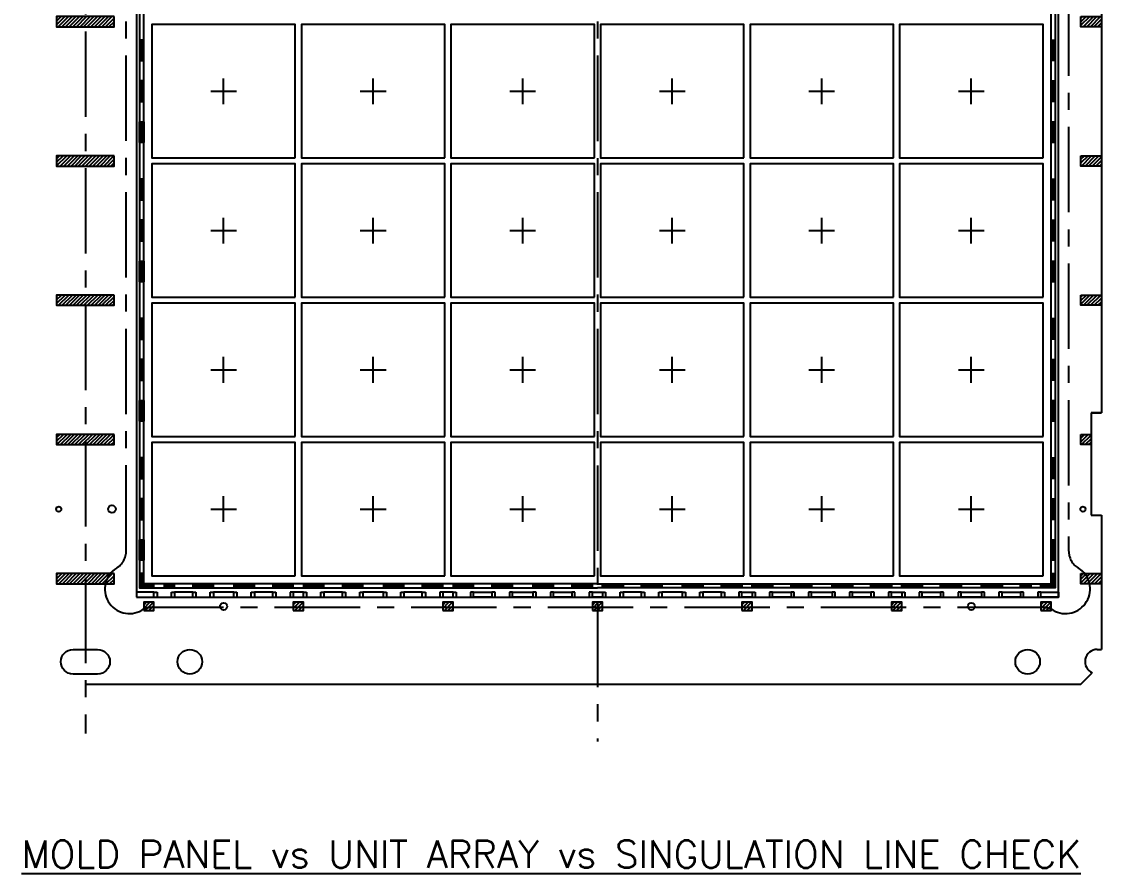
# Model space of a CAD drawing. Extents: x 303 to 384, y -58 to 75.
# Drawn here: x 303.4 to 382.5, y -58.3 to 4.1 of the extents above; entities that cross this region are included whole.
import ezdxf

# ---------------------------------------------------------------- set-up
doc = ezdxf.new("R2010")
doc.units = 0
doc.header["$LTSCALE"] = 5
doc.header["$MEASUREMENT"] = 0
doc.linetypes.add('CENTER', pattern=[2, 1.25, -0.25, 0.25, -0.25])
doc.linetypes.add('HIDDEN', pattern=[0.375, 0.25, -0.125])
doc.layers.get('0').update_dxf_attribs({"linetype": 'CONTINUOUS'})
for name, color, linetype in [('CENTER', 1, 'CENTER'), ('half_bottom', 4, 'CONTINUOUS'), ('half_top', 6, 'CONTINUOUS'), ('HIDDEN', 6, 'HIDDEN')]:
    doc.layers.add(name, color=color, linetype=linetype)
doc.styles.add('ROMANS', font='romans.shx', dxfattribs={"height": 2})
pattern_1 = [(135, (728.83375, 399.10727), (-0.066291261, -0.066291261), [])]
pattern_2 = [(135, (728.83375, 399.12977), (-0.066291261, -0.066291261), [])]
pattern_3 = [(135, (728.84875, 399.12977), (-0.066291261, -0.066291261), [])]

msp = doc.modelspace()

# ---------------------------------------------------------------- hatches: boundary and pattern name
at = {"layer": 'half_bottom'}
h = msp.add_hatch(dxfattribs=at)
h.set_pattern_fill('ANSI31,_O', color=256, scale=1.5)
h.set_pattern_definition([(45, (1769.01988, 399.10727), (-0.132582521, 0.132582521), [])])
h.paths.add_polyline_path([(310.179, 54.74), (310.179, 55.49), (305.979, 55.49), (305.979, 54.74)])
h.paths.add_polyline_path([(305.979, 45.29), (305.979, 44.54), (310.179, 44.54), (310.179, 45.29)])
h.paths.add_polyline_path([(310.179, 34.34), (310.179, 35.09), (305.979, 35.09), (305.979, 34.34)])
h.paths.add_polyline_path([(310.179, 24.14), (310.179, 24.89), (305.979, 24.89), (305.979, 24.14)])
h.paths.add_polyline_path([(305.979, 14.69), (305.979, 13.94), (310.179, 13.94), (310.179, 14.69)])
h.paths.add_polyline_path([(310.179, 3.74), (310.179, 4.49), (305.979, 4.49), (305.979, 3.74)])
h.paths.add_polyline_path([(310.179, -6.46), (310.179, -5.71), (305.979, -5.71), (305.979, -6.46)])
h.paths.add_polyline_path([(310.179, -16.66), (310.179, -15.91), (305.979, -15.91), (305.979, -16.66)])
h.paths.add_polyline_path([(310.179, -26.86), (310.179, -26.11), (305.979, -26.11), (305.979, -26.86)])
h.paths.add_polyline_path([(310.179, -37.06), (310.179, -36.31), (305.979, -36.31), (305.979, -37.06)])
h = msp.add_hatch(dxfattribs=at)
h.set_pattern_fill('ANSI31,_O', color=256, scale=1.5)
h.set_pattern_definition([(45, (1769.01988, 399.10727), (-0.132582521, 0.132582521), [])])
h.paths.add_polyline_path([(382.479, 54.74), (382.479, 55.49), (380.979, 55.49), (380.979, 54.74)])
h.paths.add_polyline_path([(381.729, 44.54), (381.729, 45.29), (380.979, 45.29), (380.979, 44.54)])
h.paths.add_polyline_path([(382.479, 35.09), (380.979, 35.09), (380.979, 34.34), (382.479, 34.34)])
h.paths.add_polyline_path([(382.479, 24.14), (382.479, 24.89), (380.979, 24.89), (380.979, 24.14)])
h.paths.add_polyline_path([(382.479, 13.94), (382.479, 14.69), (380.979, 14.69), (380.979, 13.94)])
h.paths.add_polyline_path([(382.479, 3.74), (382.479, 4.49), (380.979, 4.49), (380.979, 3.74)])
h.paths.add_polyline_path([(382.479, -6.46), (382.479, -5.71), (380.979, -5.71), (380.979, -6.46)])
h.paths.add_polyline_path([(382.479, -16.66), (382.479, -15.91), (380.979, -15.91), (380.979, -16.66)])
h.paths.add_polyline_path([(380.979, -26.86), (381.729, -26.86), (381.729, -26.11), (380.979, -26.11)])
h.paths.add_polyline_path([(382.479, -37.06), (382.479, -36.31), (380.979, -36.31), (380.979, -37.06)])
h = msp.add_hatch(dxfattribs=at)
h.set_pattern_fill('ANSI31,_O', color=256, scale=1.5)
h.set_pattern_definition([(45, (427.86805, -220.85957), (-0.13258252, 0.13258252), [])])
h.paths.add_polyline_path([(312.354, -39.01), (313.104, -39.01), (313.104, -38.41), (312.354, -38.41)])
h = msp.add_hatch(dxfattribs=at)
h.set_pattern_fill('ANSI31,_O', color=256, scale=1.5)
h.set_pattern_definition([(45, (438.81805, -220.85957), (-0.13258252, 0.13258252), [])])
h.paths.add_polyline_path([(323.304, -39.01), (324.054, -39.01), (324.054, -38.41), (323.304, -38.41)])
h = msp.add_hatch(dxfattribs=at)
h.set_pattern_fill('ANSI31,_O', color=256, scale=1.5)
h.set_pattern_definition([(45, (449.76805, -220.85957), (-0.13258252, 0.13258252), [])])
h.paths.add_polyline_path([(334.254, -39.01), (335.004, -39.01), (335.004, -38.41), (334.254, -38.41)])
h = msp.add_hatch(dxfattribs=at)
h.set_pattern_fill('ANSI31,_O', color=256, scale=1.5)
h.set_pattern_definition([(45, (460.71805, -220.85957), (-0.13258252, 0.13258252), [])])
h.paths.add_polyline_path([(345.204, -39.01), (345.954, -39.01), (345.954, -38.41), (345.204, -38.41)])
h = msp.add_hatch(dxfattribs=at)
h.set_pattern_fill('ANSI31,_O', color=256, scale=1.5)
h.set_pattern_definition([(45, (471.66805, -220.85957), (-0.13258252, 0.13258252), [])])
h.paths.add_polyline_path([(356.154, -39.01), (356.904, -39.01), (356.904, -38.41), (356.154, -38.41)])
h = msp.add_hatch(dxfattribs=at)
h.set_pattern_fill('ANSI31,_O', color=256, scale=1.5)
h.set_pattern_definition([(45, (482.61805, -220.85957), (-0.13258252, 0.13258252), [])])
h.paths.add_polyline_path([(367.104, -39.01), (367.854, -39.01), (367.854, -38.41), (367.104, -38.41)])
h = msp.add_hatch(dxfattribs=at)
h.set_pattern_fill('ANSI31,_O', color=256, scale=1.5)
h.set_pattern_definition([(45, (493.56805, -220.85957), (-0.13258252, 0.13258252), [])])
h.paths.add_polyline_path([(378.054, -39.01), (378.804, -39.01), (378.804, -38.41), (378.054, -38.41)])
at = {"layer": 'half_top'}
h = msp.add_hatch(dxfattribs=at)
h.set_pattern_fill('ANSI31', color=256, scale=0.75, angle=90)
h.set_pattern_definition(pattern_1)
h.paths.add_polyline_path([(312.354, -33.835), (312.054, -33.835), (312.054, -35.335), (312.354, -35.335)])
h.paths.add_polyline_path([(312.354, -30.835), (312.054, -30.835), (312.054, -32.335), (312.354, -32.335)])
h.paths.add_polyline_path([(312.354, -27.835), (312.054, -27.835), (312.054, -29.335), (312.354, -29.335)])
h.paths.add_polyline_path([(312.354, -23.635), (312.054, -23.635), (312.054, -25.135), (312.354, -25.135)])
h.paths.add_polyline_path([(312.354, -20.635), (312.054, -20.635), (312.054, -22.135), (312.354, -22.135)])
h.paths.add_polyline_path([(312.354, -17.635), (312.054, -17.635), (312.054, -19.135), (312.354, -19.135)])
h.paths.add_polyline_path([(312.354, -13.435), (312.054, -13.435), (312.054, -14.935), (312.354, -14.935)])
h.paths.add_polyline_path([(312.354, -10.435), (312.054, -10.435), (312.054, -11.935), (312.354, -11.935)])
h.paths.add_polyline_path([(312.354, -7.435), (312.054, -7.435), (312.054, -8.935), (312.354, -8.935)])
h.paths.add_polyline_path([(312.354, -3.235), (312.054, -3.235), (312.054, -4.735), (312.354, -4.735)])
h.paths.add_polyline_path([(312.354, -0.235), (312.054, -0.235), (312.054, -1.735), (312.354, -1.735)])
h.paths.add_polyline_path([(312.354, 2.765), (312.054, 2.765), (312.054, 1.265), (312.354, 1.265)])
h.paths.add_polyline_path([(312.354, 6.965), (312.054, 6.965), (312.054, 5.465), (312.354, 5.465)])
h.paths.add_polyline_path([(312.354, 9.215), (312.054, 9.215), (312.054, 8.465), (312.354, 8.465)])
h = msp.add_hatch(dxfattribs=at)
h.set_pattern_fill('ANSI31', color=256, scale=0.75, angle=90)
h.set_pattern_definition(pattern_1)
h.paths.add_polyline_path([(378.804, -33.835), (379.104, -33.835), (379.104, -35.335), (378.804, -35.335)])
h.paths.add_polyline_path([(378.804, -30.835), (379.104, -30.835), (379.104, -32.335), (378.804, -32.335)])
h.paths.add_polyline_path([(378.804, -27.835), (379.104, -27.835), (379.104, -29.335), (378.804, -29.335)])
h.paths.add_polyline_path([(378.804, -23.635), (379.104, -23.635), (379.104, -25.135), (378.804, -25.135)])
h.paths.add_polyline_path([(378.804, -20.635), (379.104, -20.635), (379.104, -22.135), (378.804, -22.135)])
h.paths.add_polyline_path([(378.804, -17.635), (379.104, -17.635), (379.104, -19.135), (378.804, -19.135)])
h.paths.add_polyline_path([(378.804, -13.435), (379.104, -13.435), (379.104, -14.935), (378.804, -14.935)])
h.paths.add_polyline_path([(378.804, -10.435), (379.104, -10.435), (379.104, -11.935), (378.804, -11.935)])
h.paths.add_polyline_path([(378.804, -7.435), (379.104, -7.435), (379.104, -8.935), (378.804, -8.935)])
h.paths.add_polyline_path([(378.804, -3.235), (379.104, -3.235), (379.104, -4.735), (378.804, -4.735)])
h.paths.add_polyline_path([(378.804, -0.235), (379.104, -0.235), (379.104, -1.735), (378.804, -1.735)])
h.paths.add_polyline_path([(378.804, 2.765), (379.104, 2.765), (379.104, 1.265), (378.804, 1.265)])
h.paths.add_polyline_path([(378.804, 6.965), (379.104, 6.965), (379.104, 5.465), (378.804, 5.465)])
h.paths.add_polyline_path([(378.804, 9.215), (379.104, 9.215), (379.104, 8.465), (378.804, 8.465)])
h = msp.add_hatch(dxfattribs=at)
h.set_pattern_fill('ANSI31', color=256, scale=0.75, angle=90)
h.set_pattern_definition(pattern_2)
h.paths.add_polyline_path([(312.354, -36.31), (312.054, -36.31), (312.054, -37.36), (313.104, -37.36), (313.104, -37.06), (312.354, -37.06)])
h = msp.add_hatch(dxfattribs=at)
h.set_pattern_fill('ANSI31', color=256, scale=0.75, angle=90)
h.set_pattern_definition(pattern_2)
h.paths.add_polyline_path([(378.804, -36.31), (379.104, -36.31), (379.104, -37.36), (378.054, -37.36), (378.054, -37.06), (378.804, -37.06)])
h = msp.add_hatch(dxfattribs=at)
h.set_pattern_fill('ANSI31', color=256, scale=0.75, angle=90)
h.set_pattern_definition(pattern_3)
h.paths.add_polyline_path([(342.354, -37.06), (340.854, -37.06), (340.854, -37.36), (342.354, -37.36)])
h.paths.add_polyline_path([(345.204, -37.06), (343.704, -37.06), (343.704, -37.36), (345.204, -37.36)])
h.paths.add_polyline_path([(317.454, -37.06), (315.954, -37.06), (315.954, -37.36), (317.454, -37.36)])
h.paths.add_polyline_path([(320.454, -37.06), (318.954, -37.06), (318.954, -37.36), (320.454, -37.36)])
h.paths.add_polyline_path([(323.304, -37.06), (321.804, -37.06), (321.804, -37.36), (323.304, -37.36)])
h.paths.add_polyline_path([(325.554, -37.06), (324.054, -37.06), (324.054, -37.36), (325.554, -37.36)])
h.paths.add_polyline_path([(328.404, -37.06), (326.904, -37.06), (326.904, -37.36), (328.404, -37.36)])
h.paths.add_polyline_path([(331.404, -37.06), (329.904, -37.06), (329.904, -37.36), (331.404, -37.36)])
h.paths.add_polyline_path([(334.254, -37.06), (332.754, -37.06), (332.754, -37.36), (334.254, -37.36)])
h.paths.add_polyline_path([(336.504, -37.06), (335.004, -37.06), (335.004, -37.36), (336.504, -37.36)])
h.paths.add_polyline_path([(339.354, -37.06), (337.854, -37.06), (337.854, -37.36), (339.354, -37.36)])
h.paths.add_polyline_path([(314.604, -37.06), (313.854, -37.06), (313.854, -37.36), (314.604, -37.36)])
h = msp.add_hatch(dxfattribs=at)
h.set_pattern_fill('ANSI31', color=256, scale=0.75, angle=90)
h.set_pattern_definition(pattern_3)
h.paths.add_polyline_path([(348.804, -37.06), (350.304, -37.06), (350.304, -37.36), (348.804, -37.36)])
h.paths.add_polyline_path([(345.954, -37.06), (347.454, -37.06), (347.454, -37.36), (345.954, -37.36)])
h.paths.add_polyline_path([(373.704, -37.06), (375.204, -37.06), (375.204, -37.36), (373.704, -37.36)])
h.paths.add_polyline_path([(370.704, -37.06), (372.204, -37.06), (372.204, -37.36), (370.704, -37.36)])
h.paths.add_polyline_path([(367.854, -37.06), (369.354, -37.06), (369.354, -37.36), (367.854, -37.36)])
h.paths.add_polyline_path([(365.604, -37.06), (367.104, -37.06), (367.104, -37.36), (365.604, -37.36)])
h.paths.add_polyline_path([(362.754, -37.06), (364.254, -37.06), (364.254, -37.36), (362.754, -37.36)])
h.paths.add_polyline_path([(359.754, -37.06), (361.254, -37.06), (361.254, -37.36), (359.754, -37.36)])
h.paths.add_polyline_path([(356.904, -37.06), (358.404, -37.06), (358.404, -37.36), (356.904, -37.36)])
h.paths.add_polyline_path([(354.654, -37.06), (356.154, -37.06), (356.154, -37.36), (354.654, -37.36)])
h.paths.add_polyline_path([(351.804, -37.06), (353.304, -37.06), (353.304, -37.36), (351.804, -37.36)])
h.paths.add_polyline_path([(376.554, -37.06), (377.304, -37.06), (377.304, -37.36), (376.554, -37.36)])

# ---------------------------------------------------------------- linework, layer by layer
for p, q in [((382.479, 42.965), (382.479, -24.535)), ((382.479, 42.965), (382.479, -24.535)), ((312.054, 9.215), (312.054, -37.36)), ((312.354, -37.06), (312.354, 9.215)), ((378.804, -37.06), (378.804, 9.215)), ((379.104, 9.215), (379.104, -37.36)), ((382.479, -24.535), (381.729, -24.535)), ((381.729, -24.535), (381.729, -32.035)), ((381.729, -24.535), (382.479, -24.535)), ((381.729, -24.535), (381.729, -32.035)), ((381.729, -32.035), (382.479, -32.035)), ((381.729, -32.035), (382.479, -32.035)), ((382.479, -32.035), (382.479, -41.86)), ((345.579, -37.06), (312.354, -37.06)), ((345.579, -37.06), (378.804, -37.06)), ((312.054, -37.36), (345.579, -37.36)), ((379.104, -37.36), (345.579, -37.36)), ((382.179, -41.86), (382.479, -41.86)), ((380.985, -44.41), (381.813, -43.582)), ((308.079, -44.41), (380.985, -44.41))]:
    msp.add_line(p, q)
for points in [[(311.829, -38.035), (379.329, -38.035), (379.329, 56.465), (311.829, 56.465)], [(311.829, -38.035), (313.104, -38.035), (313.104, -37.66), (311.829, -37.66)], [(314.604, -38.035), (315.954, -38.035), (315.954, -37.66), (314.604, -37.66)], [(317.454, -38.035), (318.954, -38.035), (318.954, -37.66), (317.454, -37.66)], [(320.454, -38.035), (321.804, -38.035), (321.804, -37.66), (320.454, -37.66)], [(324.054, -37.66), (323.304, -37.66), (323.304, -38.035), (324.054, -38.035)], [(325.554, -38.035), (326.904, -38.035), (326.904, -37.66), (325.554, -37.66)], [(328.404, -38.035), (329.904, -38.035), (329.904, -37.66), (328.404, -37.66)], [(331.404, -38.035), (332.754, -38.035), (332.754, -37.66), (331.404, -37.66)], [(335.004, -37.66), (334.254, -37.66), (334.254, -38.035), (335.004, -38.035)], [(335.004, -37.66), (334.254, -37.66), (334.254, -38.035), (335.004, -38.035)], [(337.854, -38.035), (336.504, -38.035), (336.504, -37.66), (337.854, -37.66)], [(340.854, -38.035), (339.354, -38.035), (339.354, -37.66), (340.854, -37.66)], [(343.704, -38.035), (342.354, -38.035), (342.354, -37.66), (343.704, -37.66)], [(345.204, -37.66), (345.954, -37.66), (345.954, -38.035), (345.204, -38.035)], [(347.454, -38.035), (348.804, -38.035), (348.804, -37.66), (347.454, -37.66)], [(350.304, -38.035), (351.804, -38.035), (351.804, -37.66), (350.304, -37.66)], [(353.304, -38.035), (354.654, -38.035), (354.654, -37.66), (353.304, -37.66)], [(356.154, -37.66), (356.904, -37.66), (356.904, -38.035), (356.154, -38.035)], [(359.754, -38.035), (358.404, -38.035), (358.404, -37.66), (359.754, -37.66)], [(362.754, -38.035), (361.254, -38.035), (361.254, -37.66), (362.754, -37.66)], [(365.604, -38.035), (364.254, -38.035), (364.254, -37.66), (365.604, -37.66)], [(367.104, -37.66), (367.854, -37.66), (367.854, -38.035), (367.104, -38.035)], [(370.704, -38.035), (369.354, -38.035), (369.354, -37.66), (370.704, -37.66)], [(373.704, -38.035), (372.204, -38.035), (372.204, -37.66), (373.704, -37.66)], [(376.554, -38.035), (375.204, -38.035), (375.204, -37.66), (376.554, -37.66)], [(379.329, -38.035), (378.054, -38.035), (378.054, -37.66), (379.329, -37.66)]]:
    msp.add_lwpolyline(points, close=True)
msp.add_lwpolyline([(308.979, -41.86, -1), (308.979, -43.66), (307.179, -43.66, -1), (307.179, -41.86)], format="xyb", close=True)
for centre, radius in [((306.129, -31.585), 0.188), ((310.029, -31.585), 0.277), ((381.129, -31.585), 0.188), ((381.129, -31.585), 0.188), ((318.204, -38.71), 0.263), ((372.954, -38.71), 0.263), ((315.729, -42.76), 0.9), ((377.079, -42.76), 0.9)]:
    msp.add_circle(centre, radius)
msp.add_arc((382.179, -42.76), 0.9, 90, 245.9607)
at = {"layer": 'CENTER'}
for p, q in [((308.079, 63.384), (308.079, -48.011)), ((308.079, 63.384), (308.079, -48.011)), ((345.579, 61.62), (345.579, -48.613)), ((345.579, 61.62), (345.579, -48.613)), ((318.204, -1.926), (318.204, -0.044)), ((318.204, -1.926), (318.204, -0.044)), ((329.154, -1.926), (329.154, -0.044)), ((329.154, -1.926), (329.154, -0.044)), ((340.104, -1.926), (340.104, -0.044)), ((340.104, -1.926), (340.104, -0.044)), ((351.054, -1.926), (351.054, -0.044)), ((351.054, -1.926), (351.054, -0.044)), ((362.004, -1.926), (362.004, -0.044)), ((362.004, -1.926), (362.004, -0.044)), ((372.954, -1.926), (372.954, -0.044)), ((372.954, -1.926), (372.954, -0.044)), ((317.263, -0.985), (319.145, -0.985)), ((317.263, -0.985), (319.145, -0.985)), ((328.213, -0.985), (330.095, -0.985)), ((328.213, -0.985), (330.095, -0.985)), ((339.163, -0.985), (341.045, -0.985)), ((339.163, -0.985), (341.045, -0.985)), ((350.113, -0.985), (351.995, -0.985)), ((350.113, -0.985), (351.995, -0.985)), ((361.063, -0.985), (362.945, -0.985)), ((361.063, -0.985), (362.945, -0.985)), ((372.013, -0.985), (373.895, -0.985)), ((372.013, -0.985), (373.895, -0.985)), ((318.204, -12.126), (318.204, -10.244)), ((318.204, -12.126), (318.204, -10.244)), ((329.154, -12.126), (329.154, -10.244)), ((329.154, -12.126), (329.154, -10.244)), ((340.104, -12.126), (340.104, -10.244)), ((340.104, -12.126), (340.104, -10.244)), ((351.054, -12.126), (351.054, -10.244)), ((351.054, -12.126), (351.054, -10.244)), ((362.004, -12.126), (362.004, -10.244)), ((362.004, -12.126), (362.004, -10.244)), ((372.954, -12.126), (372.954, -10.244)), ((372.954, -12.126), (372.954, -10.244)), ((317.263, -11.185), (319.145, -11.185)), ((317.263, -11.185), (319.145, -11.185)), ((328.213, -11.185), (330.095, -11.185)), ((328.213, -11.185), (330.095, -11.185)), ((339.163, -11.185), (341.045, -11.185)), ((339.163, -11.185), (341.045, -11.185)), ((350.113, -11.185), (351.995, -11.185)), ((350.113, -11.185), (351.995, -11.185)), ((361.063, -11.185), (362.945, -11.185)), ((361.063, -11.185), (362.945, -11.185)), ((372.013, -11.185), (373.895, -11.185)), ((372.013, -11.185), (373.895, -11.185)), ((318.204, -22.326), (318.204, -20.444)), ((318.204, -22.326), (318.204, -20.444)), ((329.154, -22.326), (329.154, -20.444)), ((329.154, -22.326), (329.154, -20.444)), ((340.104, -22.326), (340.104, -20.444)), ((340.104, -22.326), (340.104, -20.444)), ((351.054, -22.326), (351.054, -20.444)), ((351.054, -22.326), (351.054, -20.444)), ((362.004, -22.326), (362.004, -20.444)), ((362.004, -22.326), (362.004, -20.444)), ((372.954, -22.326), (372.954, -20.444)), ((372.954, -22.326), (372.954, -20.444)), ((317.263, -21.385), (319.145, -21.385)), ((317.263, -21.385), (319.145, -21.385)), ((328.213, -21.385), (330.095, -21.385)), ((328.213, -21.385), (330.095, -21.385)), ((339.163, -21.385), (341.045, -21.385)), ((339.163, -21.385), (341.045, -21.385)), ((350.113, -21.385), (351.995, -21.385)), ((350.113, -21.385), (351.995, -21.385)), ((361.063, -21.385), (362.945, -21.385)), ((361.063, -21.385), (362.945, -21.385)), ((372.013, -21.385), (373.895, -21.385)), ((372.013, -21.385), (373.895, -21.385)), ((318.204, -32.526), (318.204, -30.644)), ((318.204, -32.526), (318.204, -30.644)), ((329.154, -32.526), (329.154, -30.644)), ((329.154, -32.526), (329.154, -30.644)), ((340.104, -32.526), (340.104, -30.644)), ((340.104, -32.526), (340.104, -30.644)), ((351.054, -32.526), (351.054, -30.644)), ((351.054, -32.526), (351.054, -30.644)), ((362.004, -32.526), (362.004, -30.644)), ((362.004, -32.526), (362.004, -30.644)), ((372.954, -32.526), (372.954, -30.644)), ((372.954, -32.526), (372.954, -30.644)), ((317.263, -31.585), (319.145, -31.585)), ((317.263, -31.585), (319.145, -31.585)), ((328.213, -31.585), (330.095, -31.585)), ((328.213, -31.585), (330.095, -31.585)), ((339.163, -31.585), (341.045, -31.585)), ((339.163, -31.585), (341.045, -31.585)), ((350.113, -31.585), (351.995, -31.585)), ((350.113, -31.585), (351.995, -31.585)), ((361.063, -31.585), (362.945, -31.585)), ((361.063, -31.585), (362.945, -31.585)), ((372.013, -31.585), (373.895, -31.585)), ((372.013, -31.585), (373.895, -31.585))]:
    msp.add_line(p, q, dxfattribs=at)
at = {"layer": 'CENTER', "color": 1, "linetype": 'CENTER'}
msp.add_lwpolyline([(310.363, 10.749, 0.260875), (311.079, 12.028), (311.079, 53.052, 0.260875), (310.363, 54.33, -0.989214), (312.212, 57.419, 0.132863), (312.968, 57.215), (378.191, 57.215, 0.132863), (378.947, 57.419, -0.989214), (380.795, 54.33, 0.260875), (380.079, 53.052), (380.079, 12.028, 0.260875), (380.795, 10.749, -0.559851), (380.795, 7.68, 0.260875), (380.079, 6.402), (380.079, -34.622, 0.260875), (380.795, -35.901, -0.989214), (378.947, -38.99, 0.132863), (378.191, -38.785), (312.968, -38.785, 0.132863), (312.212, -38.99, -0.989214), (310.363, -35.901, 0.260875), (311.079, -34.622), (311.079, 6.402, 0.260875), (310.363, 7.68, -0.559851)], format="xyb", close=True, dxfattribs=at)
at = {"layer": 'half_bottom'}
for p, q in [((313.104, -37.66), (313.329, -37.66)), ((313.329, -37.66), (313.329, -38.035)), ((314.379, -38.035), (314.379, -37.66)), ((314.379, -37.66), (314.604, -37.66)), ((315.954, -37.66), (316.179, -37.66)), ((316.179, -37.66), (316.179, -38.035)), ((317.229, -37.66), (317.454, -37.66)), ((317.229, -38.035), (317.229, -37.66)), ((318.954, -37.66), (319.179, -37.66)), ((319.179, -37.66), (319.179, -38.035)), ((320.229, -37.66), (320.454, -37.66)), ((320.229, -38.035), (320.229, -37.66)), ((321.804, -37.66), (322.029, -37.66)), ((322.029, -37.66), (322.029, -38.035)), ((323.079, -37.66), (323.079, -38.035)), ((323.304, -37.66), (323.079, -37.66)), ((324.054, -37.66), (324.279, -37.66)), ((324.279, -37.66), (324.279, -38.035)), ((325.329, -37.66), (325.554, -37.66)), ((325.329, -38.035), (325.329, -37.66)), ((326.904, -37.66), (327.129, -37.66)), ((327.129, -37.66), (327.129, -38.035)), ((328.179, -38.035), (328.179, -37.66)), ((328.179, -37.66), (328.404, -37.66)), ((329.904, -37.66), (330.129, -37.66)), ((330.129, -37.66), (330.129, -38.035)), ((331.179, -37.66), (331.404, -37.66)), ((331.179, -38.035), (331.179, -37.66)), ((332.754, -37.66), (332.979, -37.66)), ((332.979, -37.66), (332.979, -38.035)), ((334.254, -37.66), (334.029, -37.66)), ((334.029, -37.66), (334.029, -38.035)), ((335.004, -37.66), (335.229, -37.66)), ((335.229, -37.66), (335.229, -38.035)), ((336.504, -37.66), (336.279, -37.66)), ((336.279, -37.66), (336.279, -38.035)), ((338.079, -37.66), (337.854, -37.66)), ((338.079, -38.035), (338.079, -37.66)), ((339.354, -37.66), (339.129, -37.66)), ((339.129, -37.66), (339.129, -38.035)), ((341.079, -37.66), (340.854, -37.66)), ((341.079, -38.035), (341.079, -37.66)), ((342.354, -37.66), (342.129, -37.66)), ((342.129, -37.66), (342.129, -38.035)), ((343.929, -37.66), (343.704, -37.66)), ((343.929, -38.035), (343.929, -37.66)), ((345.204, -37.66), (344.979, -37.66)), ((344.979, -37.66), (344.979, -38.035)), ((345.954, -37.66), (346.179, -37.66)), ((346.179, -37.66), (346.179, -38.035)), ((347.229, -38.035), (347.229, -37.66)), ((347.229, -37.66), (347.454, -37.66)), ((348.804, -37.66), (349.029, -37.66)), ((349.029, -37.66), (349.029, -38.035)), ((350.079, -38.035), (350.079, -37.66)), ((350.079, -37.66), (350.304, -37.66)), ((351.804, -37.66), (352.029, -37.66)), ((352.029, -37.66), (352.029, -38.035)), ((353.079, -38.035), (353.079, -37.66)), ((353.079, -37.66), (353.304, -37.66)), ((354.654, -37.66), (354.879, -37.66)), ((354.879, -37.66), (354.879, -38.035)), ((355.929, -37.66), (355.929, -38.035)), ((356.154, -37.66), (355.929, -37.66)), ((356.904, -37.66), (357.129, -37.66)), ((357.129, -37.66), (357.129, -38.035)), ((358.179, -37.66), (358.179, -38.035)), ((358.404, -37.66), (358.179, -37.66)), ((359.979, -37.66), (359.754, -37.66)), ((359.979, -38.035), (359.979, -37.66)), ((361.254, -37.66), (361.029, -37.66)), ((361.029, -37.66), (361.029, -38.035)), ((362.979, -37.66), (362.754, -37.66)), ((362.979, -38.035), (362.979, -37.66)), ((364.029, -37.66), (364.029, -38.035)), ((364.254, -37.66), (364.029, -37.66)), ((365.829, -37.66), (365.604, -37.66)), ((365.829, -38.035), (365.829, -37.66)), ((367.104, -37.66), (366.879, -37.66)), ((366.879, -37.66), (366.879, -38.035)), ((367.854, -37.66), (368.079, -37.66)), ((368.079, -37.66), (368.079, -38.035)), ((369.129, -37.66), (369.129, -38.035)), ((369.354, -37.66), (369.129, -37.66)), ((370.929, -37.66), (370.704, -37.66)), ((370.929, -38.035), (370.929, -37.66)), ((371.979, -37.66), (371.979, -38.035)), ((372.204, -37.66), (371.979, -37.66)), ((373.929, -37.66), (373.704, -37.66)), ((373.929, -38.035), (373.929, -37.66)), ((375.204, -37.66), (374.979, -37.66)), ((374.979, -37.66), (374.979, -38.035)), ((376.779, -37.66), (376.554, -37.66)), ((376.779, -38.035), (376.779, -37.66)), ((377.829, -37.66), (377.829, -38.035)), ((378.054, -37.66), (377.829, -37.66))]:
    msp.add_line(p, q, dxfattribs=at)
for points in [[(310.179, 4.49), (305.979, 4.49), (305.979, 3.74), (310.179, 3.74)], [(380.979, 4.49), (382.479, 4.49), (382.479, 3.74), (380.979, 3.74)], [(310.179, -5.71), (305.979, -5.71), (305.979, -6.46), (310.179, -6.46)], [(380.979, -5.71), (382.479, -5.71), (382.479, -6.46), (380.979, -6.46)], [(310.179, -15.91), (305.979, -15.91), (305.979, -16.66), (310.179, -16.66)], [(380.979, -15.91), (382.479, -15.91), (382.479, -16.66), (380.979, -16.66)], [(310.179, -26.11), (305.979, -26.11), (305.979, -26.86), (310.179, -26.86)], [(380.979, -26.11), (381.729, -26.11), (381.729, -26.86), (380.979, -26.86)], [(310.179, -36.31), (305.979, -36.31), (305.979, -37.06), (310.179, -37.06)], [(380.979, -36.31), (382.479, -36.31), (382.479, -37.06), (380.979, -37.06)], [(312.354, -39.01), (313.104, -39.01), (313.104, -38.41), (312.354, -38.41)], [(323.304, -39.01), (324.054, -39.01), (324.054, -38.41), (323.304, -38.41)], [(334.254, -39.01), (335.004, -39.01), (335.004, -38.41), (334.254, -38.41)], [(345.204, -39.01), (345.954, -39.01), (345.954, -38.41), (345.204, -38.41)], [(356.154, -39.01), (356.904, -39.01), (356.904, -38.41), (356.154, -38.41)], [(367.104, -39.01), (367.854, -39.01), (367.854, -38.41), (367.104, -38.41)], [(378.054, -39.01), (378.804, -39.01), (378.804, -38.41), (378.054, -38.41)]]:
    msp.add_lwpolyline(points, close=True, dxfattribs=at)
at = {"layer": 'half_top'}
for points in [[(312.354, 2.765), (312.054, 2.765), (312.054, 1.265), (312.354, 1.265), (312.354, 2.765)], [(378.804, 2.765), (379.104, 2.765), (379.104, 1.265), (378.804, 1.265), (378.804, 2.765)], [(312.354, -0.235), (312.054, -0.235), (312.054, -1.735), (312.354, -1.735), (312.354, -0.235)], [(378.804, -0.235), (379.104, -0.235), (379.104, -1.735), (378.804, -1.735), (378.804, -0.235)], [(312.354, -4.735), (312.054, -4.735), (312.054, -3.235), (312.354, -3.235), (312.354, -4.735)], [(378.804, -3.235), (379.104, -3.235), (379.104, -4.735), (378.804, -4.735), (378.804, -3.235)], [(312.354, -7.435), (312.054, -7.435), (312.054, -8.935), (312.354, -8.935), (312.354, -7.435)], [(378.804, -7.435), (379.104, -7.435), (379.104, -8.935), (378.804, -8.935), (378.804, -7.435)], [(312.354, -10.435), (312.054, -10.435), (312.054, -11.935), (312.354, -11.935), (312.354, -10.435)], [(378.804, -10.435), (379.104, -10.435), (379.104, -11.935), (378.804, -11.935), (378.804, -10.435)], [(312.354, -14.935), (312.054, -14.935), (312.054, -13.435), (312.354, -13.435), (312.354, -14.935)], [(378.804, -13.435), (379.104, -13.435), (379.104, -14.935), (378.804, -14.935), (378.804, -13.435)], [(312.354, -17.635), (312.054, -17.635), (312.054, -19.135), (312.354, -19.135), (312.354, -17.635)], [(378.804, -17.635), (379.104, -17.635), (379.104, -19.135), (378.804, -19.135), (378.804, -17.635)], [(312.354, -20.635), (312.054, -20.635), (312.054, -22.135), (312.354, -22.135), (312.354, -20.635)], [(378.804, -20.635), (379.104, -20.635), (379.104, -22.135), (378.804, -22.135), (378.804, -20.635)], [(312.354, -25.135), (312.054, -25.135), (312.054, -23.635), (312.354, -23.635), (312.354, -25.135)], [(378.804, -23.635), (379.104, -23.635), (379.104, -25.135), (378.804, -25.135), (378.804, -23.635)], [(312.354, -27.835), (312.054, -27.835), (312.054, -29.335), (312.354, -29.335), (312.354, -27.835)], [(378.804, -27.835), (379.104, -27.835), (379.104, -29.335), (378.804, -29.335), (378.804, -27.835)], [(312.354, -30.835), (312.054, -30.835), (312.054, -32.335), (312.354, -32.335), (312.354, -30.835)], [(378.804, -30.835), (379.104, -30.835), (379.104, -32.335), (378.804, -32.335), (378.804, -30.835)], [(312.354, -35.335), (312.054, -35.335), (312.054, -33.835), (312.354, -33.835), (312.354, -35.335)], [(378.804, -33.835), (379.104, -33.835), (379.104, -35.335), (378.804, -35.335), (378.804, -33.835)], [(313.104, -37.06), (312.354, -37.06), (312.354, -36.31), (312.054, -36.31), (312.054, -37.36), (313.104, -37.36), (313.104, -37.06)], [(378.804, -36.31), (379.104, -36.31), (379.104, -37.36), (378.054, -37.36), (378.054, -37.06), (378.804, -37.06)], [(314.604, -37.06), (313.854, -37.06), (313.854, -37.36), (314.604, -37.36), (314.604, -37.06)], [(317.454, -37.06), (315.954, -37.06), (315.954, -37.36), (317.454, -37.36), (317.454, -37.06)], [(320.454, -37.06), (318.954, -37.06), (318.954, -37.36), (320.454, -37.36), (320.454, -37.06)], [(323.304, -37.06), (321.804, -37.06), (321.804, -37.36), (323.304, -37.36), (323.304, -37.06)], [(325.554, -37.06), (324.054, -37.06), (324.054, -37.36), (325.554, -37.36), (325.554, -37.06)], [(328.404, -37.06), (326.904, -37.06), (326.904, -37.36), (328.404, -37.36), (328.404, -37.06)], [(331.404, -37.06), (329.904, -37.06), (329.904, -37.36), (331.404, -37.36), (331.404, -37.06)], [(334.254, -37.06), (332.754, -37.06), (332.754, -37.36), (334.254, -37.36), (334.254, -37.06)], [(336.504, -37.06), (335.004, -37.06), (335.004, -37.36), (336.504, -37.36), (336.504, -37.06)], [(339.354, -37.06), (337.854, -37.06), (337.854, -37.36), (339.354, -37.36), (339.354, -37.06)], [(342.354, -37.06), (340.854, -37.06), (340.854, -37.36), (342.354, -37.36), (342.354, -37.06)], [(345.204, -37.06), (343.704, -37.06), (343.704, -37.36), (345.204, -37.36), (345.204, -37.06)], [(345.954, -37.06), (347.454, -37.06), (347.454, -37.36), (345.954, -37.36), (345.954, -37.06)], [(348.804, -37.06), (350.304, -37.06), (350.304, -37.36), (348.804, -37.36), (348.804, -37.06)], [(351.804, -37.06), (353.304, -37.06), (353.304, -37.36), (351.804, -37.36), (351.804, -37.06)], [(354.654, -37.06), (356.154, -37.06), (356.154, -37.36), (354.654, -37.36), (354.654, -37.06)], [(356.904, -37.06), (358.404, -37.06), (358.404, -37.36), (356.904, -37.36), (356.904, -37.06)], [(359.754, -37.06), (361.254, -37.06), (361.254, -37.36), (359.754, -37.36), (359.754, -37.06)], [(362.754, -37.06), (364.254, -37.06), (364.254, -37.36), (362.754, -37.36), (362.754, -37.06)], [(365.604, -37.06), (367.104, -37.06), (367.104, -37.36), (365.604, -37.36), (365.604, -37.06)], [(367.854, -37.06), (369.354, -37.06), (369.354, -37.36), (367.854, -37.36), (367.854, -37.06)], [(370.704, -37.06), (372.204, -37.06), (372.204, -37.36), (370.704, -37.36), (370.704, -37.06)], [(373.704, -37.06), (375.204, -37.06), (375.204, -37.36), (373.704, -37.36), (373.704, -37.06)], [(376.554, -37.06), (377.304, -37.06), (377.304, -37.36), (376.554, -37.36), (376.554, -37.06)]]:
    msp.add_lwpolyline(points, close=True, dxfattribs=at)
at = {"layer": 'HIDDEN', "color": 0, "linetype": 'ByBlock'}
for points in [[(323.454, -5.86), (323.454, 3.89), (312.954, 3.89), (312.954, -5.86)], [(334.404, -5.86), (334.404, 3.89), (323.904, 3.89), (323.904, -5.86)], [(345.354, -5.86), (345.354, 3.89), (334.854, 3.89), (334.854, -5.86)], [(356.304, -5.86), (356.304, 3.89), (345.804, 3.89), (345.804, -5.86)], [(367.254, -5.86), (367.254, 3.89), (356.754, 3.89), (356.754, -5.86)], [(378.204, -5.86), (378.204, 3.89), (367.704, 3.89), (367.704, -5.86)], [(323.454, -16.06), (323.454, -6.31), (312.954, -6.31), (312.954, -16.06)], [(334.404, -16.06), (334.404, -6.31), (323.904, -6.31), (323.904, -16.06)], [(345.354, -16.06), (345.354, -6.31), (334.854, -6.31), (334.854, -16.06)], [(356.304, -16.06), (356.304, -6.31), (345.804, -6.31), (345.804, -16.06)], [(367.254, -16.06), (367.254, -6.31), (356.754, -6.31), (356.754, -16.06)], [(378.204, -16.06), (378.204, -6.31), (367.704, -6.31), (367.704, -16.06)], [(323.454, -26.26), (323.454, -16.51), (312.954, -16.51), (312.954, -26.26)], [(334.404, -26.26), (334.404, -16.51), (323.904, -16.51), (323.904, -26.26)], [(345.354, -26.26), (345.354, -16.51), (334.854, -16.51), (334.854, -26.26)], [(356.304, -26.26), (356.304, -16.51), (345.804, -16.51), (345.804, -26.26)], [(367.254, -26.26), (367.254, -16.51), (356.754, -16.51), (356.754, -26.26)], [(378.204, -26.26), (378.204, -16.51), (367.704, -16.51), (367.704, -26.26)], [(323.454, -36.46), (323.454, -26.71), (312.954, -26.71), (312.954, -36.46)], [(334.404, -36.46), (334.404, -26.71), (323.904, -26.71), (323.904, -36.46)], [(345.354, -36.46), (345.354, -26.71), (334.854, -26.71), (334.854, -36.46)], [(356.304, -36.46), (356.304, -26.71), (345.804, -26.71), (345.804, -36.46)], [(367.254, -36.46), (367.254, -26.71), (356.754, -26.71), (356.754, -36.46)], [(378.204, -36.46), (378.204, -26.71), (367.704, -26.71), (367.704, -36.46)]]:
    msp.add_lwpolyline(points, close=True, dxfattribs=at)

# ---------------------------------------------------------------- texts
at = {"style": 'ROMANS'}
msp.add_text('%%UMOLD PANEL vs UNIT ARRAY vs SINGULATION LINE CHECK', height=2, dxfattribs=at).set_placement((303.411, -57.861))

doc.saveas('drawing.dxf')
